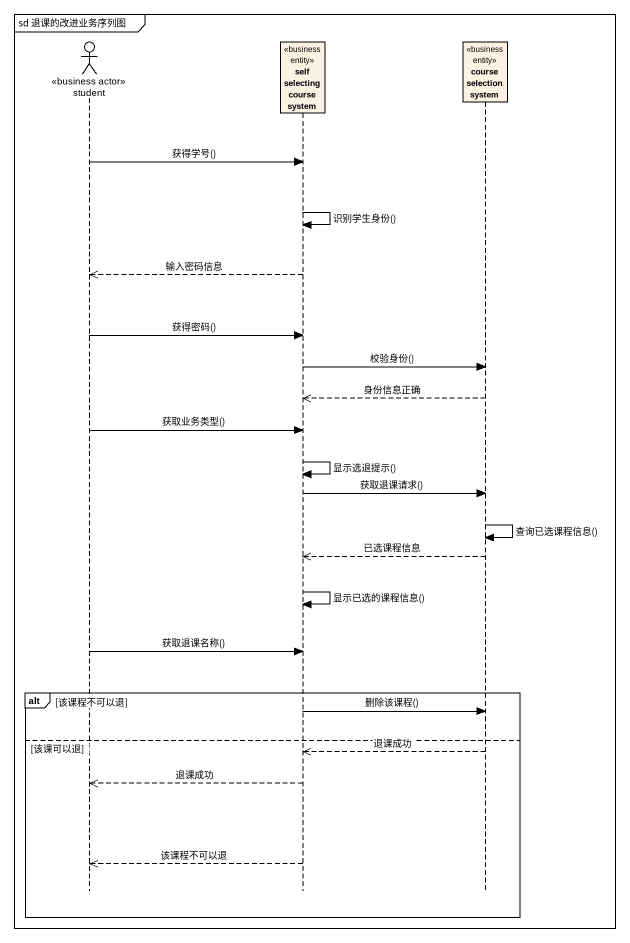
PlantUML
@startuml
mainframe sd 退课的改进业务序列图
hide footbox
actor student <<business actor>>
participant "self selecting course system" as self_selecting_course_system <<business entity>>
participant "course selection system" as course_selection_system <<business entity>>

student -> self_selecting_course_system : 获得学号()
self_selecting_course_system -> self_selecting_course_system : 识别学生身份()
self_selecting_course_system -->> student : 输入密码信息
student -> self_selecting_course_system : 获得密码()
self_selecting_course_system -> course_selection_system : 校验身份()
course_selection_system -->> self_selecting_course_system : 身份信息正确
student -> self_selecting_course_system : 获取业务类型()
self_selecting_course_system -> self_selecting_course_system : 显示选退提示()
self_selecting_course_system -> course_selection_system : 获取退课请求()
course_selection_system -> course_selection_system : 查询已选课程信息()
course_selection_system -->> self_selecting_course_system : 已选课程信息
self_selecting_course_system -> self_selecting_course_system : 显示已选的课程信息()
student -> self_selecting_course_system : 获取退课名称()
alt 该课程不可以退
  self_selecting_course_system -> course_selection_system : 删除该课程()
else 该课可以退
  course_selection_system -->> self_selecting_course_system : 退课成功
  self_selecting_course_system -->> student : 退课成功
  self_selecting_course_system -->> student : 该课程不可以退
end
@enduml
